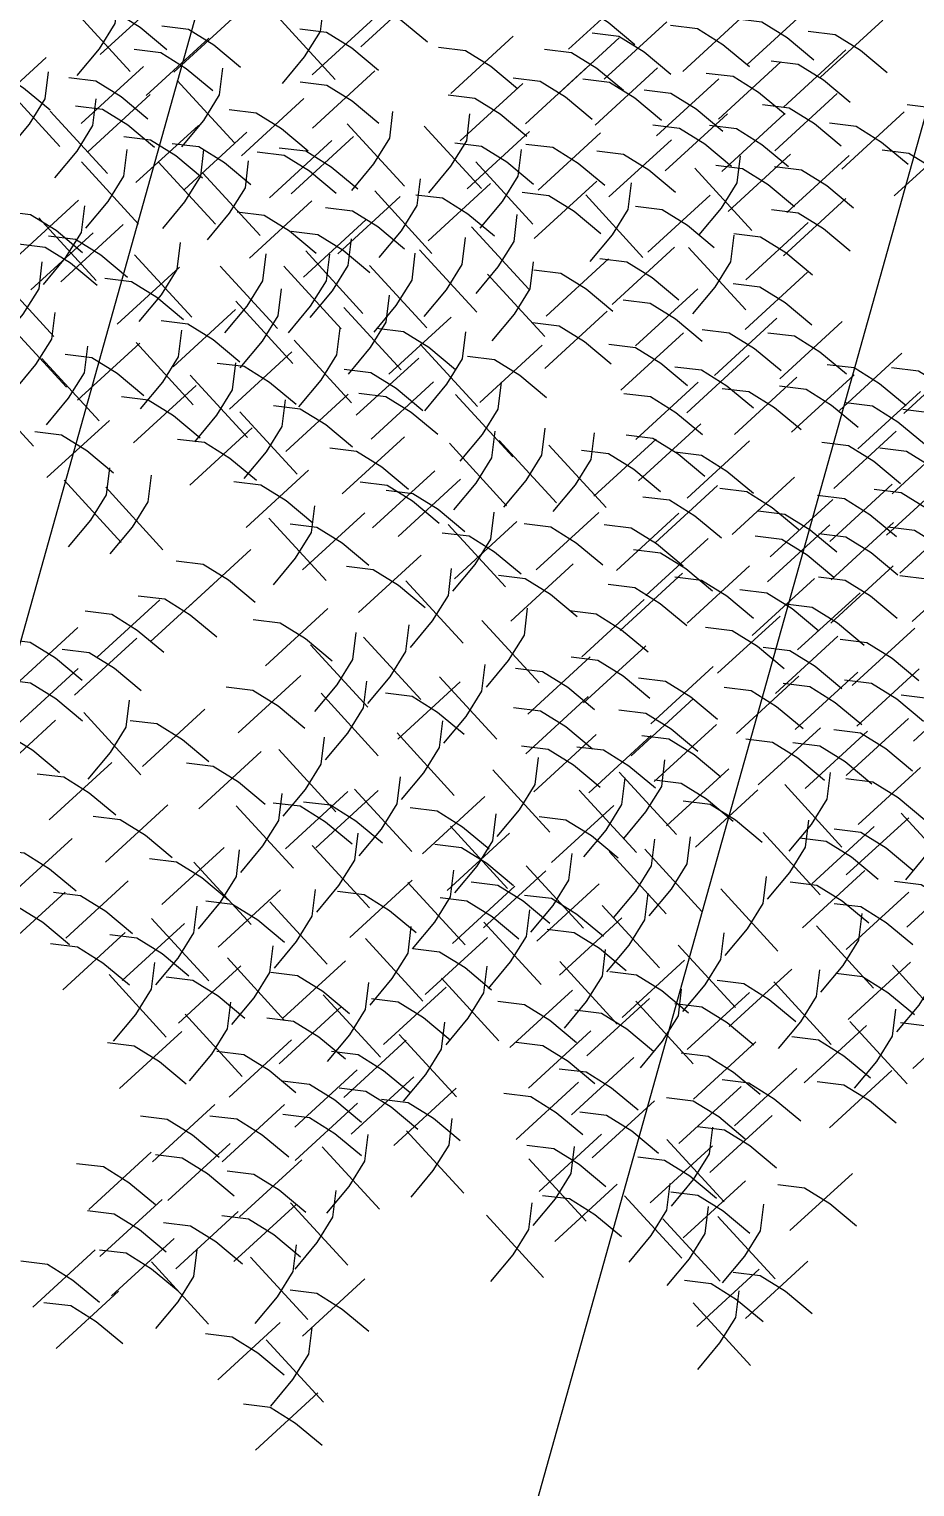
# Model space of a CAD drawing. Header units: millimetres. Extents: x 474016 to 477875, y 2288607 to 2292200.
# Drawn here: x 474389.43 to 474394.29, y 2288815.61 to 2288823.6 of the extents above; entities that cross this region are included whole.
import ezdxf
from ezdxf.enums import TextEntityAlignment as Align

# ---------------------------------------------------------------- set-up
doc = ezdxf.new("R2010")
doc.units = ezdxf.units.MM
doc.header["$LTSCALE"] = 50
for name, color, linetype, lineweight in [('EXT', 3, 'Continuous', 5), ('JARDINES', 98, 'Continuous', 13), ('vialidad', 5, 'Continuous', 13)]:
    doc.layers.add(name, color=color, linetype=linetype, lineweight=lineweight)
doc.styles.get("Standard").update_dxf_attribs({"font": 'arial.ttf'})

# ---------------------------------------------------------------- blocks, each defined once
blk = doc.blocks.new('Plarbol-031')
for points in [[(0.62955, 1.593825), (0.5476, 1.66815), (0.4866, 1.7412), (0.464375, 1.824425)], [(0.32525, 1.80345), (0.5476, 1.65035)], [(0.335425, 1.635125), (0.40975, 1.71705), (0.4828, 1.77805), (0.566025, 1.800275)], [(0.4612, 1.58365), (0.6143, 1.806)], [(-0.50055, 1.711975), (-0.2782, 1.558875)], [(-0.490375, 1.543625), (-0.41605, 1.625575), (-0.343, 1.686575), (-0.259775, 1.7088)], [(-0.18295, 1.4674), (-0.02985, 1.68975)], [(-0.0146, 1.477575), (-0.09655, 1.5519), (-0.157525, 1.62495), (-0.179775, 1.708175)], [(0.100375, 1.71515), (0.322725, 1.56205)], [(0.11055, 1.546825), (0.184875, 1.62875), (0.257925, 1.68975), (0.34115, 1.711975)], [(-0.3341, 1.64465), (-0.1118, 1.49155)], [(-0.32395, 1.4763), (-0.249625, 1.55825), (-0.1766, 1.619225), (-0.093375, 1.641475)], [(0.1982, 1.653525), (0.42055, 1.50045)], [(0.208375, 1.4852), (0.2827, 1.56715), (0.35575, 1.628125), (0.438975, 1.65035)], [(0.720375, 1.664325), (0.942725, 1.51125)], [(0.73055, 1.496), (0.804875, 1.57795), (0.877925, 1.638925), (0.96115, 1.66115)], [(-1.15485, 1.61225), (-0.932525, 1.45915)], [(-1.144675, 1.4439), (-1.07035, 1.52585), (-0.9973, 1.586825), (-0.9141, 1.609075)], [(0.4161, 1.593175), (0.638425, 1.4401)], [(0.42625, 1.42485), (0.500575, 1.5068), (0.57365, 1.567775), (0.65685, 1.59)], [(0.715925, 1.3772), (0.869025, 1.59955)], [(0.884275, 1.387375), (0.802325, 1.4617), (0.74135, 1.53475), (0.7191, 1.61795)], [(0.163275, 1.311775), (0.316375, 1.5341)], [(0.3316, 1.321925), (0.24965, 1.39625), (0.188675, 1.469325), (0.16645, 1.552525)], [(-1.506775, 1.49155), (-1.28445, 1.33845)], [(-1.496625, 1.3232), (-1.4223, 1.40515), (-1.349225, 1.466125), (-1.266025, 1.488375)], [(-1.255225, 1.50235), (-1.032875, 1.34925)], [(-1.24505, 1.334), (-1.170725, 1.41595), (-1.097675, 1.476925), (-1.01445, 1.499175)], [(-0.764175, 1.525225), (-0.541825, 1.372125)], [(-0.754, 1.356875), (-0.679675, 1.438825), (-0.606625, 1.4998), (-0.5234, 1.52205)], [(0.40785, 1.501075), (0.630175, 1.347975)], [(0.418, 1.332725), (0.492325, 1.414675), (0.565375, 1.475675), (0.6486, 1.4979)], [(0.57745, 1.271125), (0.73055, 1.49345)], [(0.7458, 1.281275), (0.66385, 1.3556), (0.60285, 1.42865), (0.580625, 1.511875)], [(-1.7126, 1.48455), (-1.490275, 1.331475)], [(-1.702425, 1.316225), (-1.6281, 1.398175), (-1.55505, 1.45915), (-1.47185, 1.481375)], [(-1.098325, 1.4725), (-0.875975, 1.3194)], [(-1.08815, 1.30415), (-1.013825, 1.3861), (-0.940775, 1.447075), (-0.85755, 1.469325)], [(-0.311875, 1.476925), (-0.08955, 1.32385)], [(-0.3017, 1.3086), (-0.2274, 1.39055), (-0.15435, 1.451525), (-0.07115, 1.47375)], [(-1.93875, 1.41215), (-1.7164, 1.25905)], [(-1.928575, 1.2438), (-1.85425, 1.32575), (-1.7812, 1.386725), (-1.698, 1.408975)], [(-0.9865, 1.395625), (-0.764175, 1.242525)], [(-0.075575, 1.421025), (0.14675, 1.26795)], [(-0.065425, 1.2527), (0.0089, 1.33465), (0.08195, 1.395625), (0.165175, 1.41785)], [(-1.205675, 1.361325), (-0.983325, 1.208225)], [(-1.1955, 1.192975), (-1.121175, 1.274925), (-1.048125, 1.3359), (-0.9649, 1.35815)], [(-0.97635, 1.227275), (-0.902025, 1.309225), (-0.828975, 1.370225), (-0.74575, 1.39245)], [(-0.773075, 1.37085), (-0.550725, 1.21775)], [(-0.7629, 1.2025), (-0.688575, 1.28445), (-0.615525, 1.34545), (-0.5323, 1.367675)], [(0.26935, 1.382925), (0.4917, 1.229825)], [(0.279525, 1.214575), (0.35385, 1.296525), (0.4269, 1.3575), (0.510125, 1.37975)], [(-1.808525, 1.33465), (-1.586175, 1.18155)], [(-1.79835, 1.1663), (-1.724025, 1.24825), (-1.650975, 1.309225), (-1.567775, 1.331475)], [(-1.59825, 1.3251), (-1.375925, 1.172025)], [(-1.5881, 1.156775), (-1.513775, 1.238725), (-1.440725, 1.2997), (-1.3575, 1.321925)], [(-0.354425, 1.0996), (-0.201375, 1.321925)], [(-0.186125, 1.10975), (-0.26805, 1.184075), (-0.329025, 1.25715), (-0.35125, 1.34035)], [(0.119425, 1.339725), (0.341775, 1.186625)], [(0.1296, 1.171375), (0.203925, 1.253325), (0.276975, 1.3143), (0.3602, 1.33655)], [(0.427525, 1.07355), (0.345575, 1.147875), (0.2846, 1.220925), (0.262375, 1.30415)], [(0.50185, 1.0977), (0.65495, 1.320025)], [(0.6702, 1.10785), (0.58825, 1.182175), (0.527275, 1.255225), (0.505025, 1.33845)], [(-1.39435, 1.2997), (-1.172, 1.1466)], [(-1.384175, 1.13135), (-1.30985, 1.2133), (-1.2368, 1.2743), (-1.153575, 1.296525)], [(-0.596475, 1.057675), (-0.443375, 1.28)], [(-0.428125, 1.067825), (-0.510075, 1.14215), (-0.57105, 1.215225), (-0.5933, 1.298425)], [(-0.215975, 1.27875), (0.00635, 1.12565)], [(-0.2058, 1.1104), (-0.1315, 1.19235), (-0.058425, 1.253325), (0.024775, 1.27555)], [(-0.145475, 1.27555), (0.076875, 1.122475)], [(-0.1353, 1.107225), (-0.060975, 1.189175), (0.012075, 1.25015), (0.0953, 1.272375)], [(0.2592, 1.0634), (0.412275, 1.285725)], [(-0.773075, 1.216475), (-0.550725, 1.0634)], [(-0.7629, 1.04815), (-0.688575, 1.1301), (-0.615525, 1.191075), (-0.5323, 1.2133)], [(0.12325, 1.007475), (0.27635, 1.229825)], [(0.2916, 1.01765), (0.20965, 1.091975), (0.14865, 1.165025), (0.126425, 1.24825)], [(-1.761525, 1.2006), (-1.539175, 1.0475)], [(-1.75135, 1.03225), (-1.677025, 1.1142), (-1.603975, 1.1752), (-1.52075, 1.197425)], [(-1.4064, 1.18535), (-1.184075, 1.03225)], [(-1.39625, 1.017025), (-1.321925, 1.09895), (-1.248875, 1.15995), (-1.16565, 1.182175)], [(-0.9973, 1.1809), (-0.774975, 1.027825)], [(-0.98715, 1.012575), (-0.912825, 1.094525), (-0.839775, 1.1555), (-0.75655, 1.177725)], [(-0.574875, 0.93315), (-0.656825, 1.007475), (-0.7178, 1.08055), (-0.740025, 1.16375)], [(0.829, 0.94905), (0.747075, 1.023375), (0.686075, 1.096425), (0.66385, 1.17965)], [(0.681, 1.199975), (0.903325, 1.046875)], [(0.69115, 1.031625), (0.765475, 1.113575), (0.83855, 1.17455), (0.92175, 1.1968)], [(-2.2081, 0.9681), (-2.133775, 1.05005), (-2.060725, 1.111025), (-1.9775, 1.133275)], [(-1.58555, 1.158675), (-1.363225, 1.005575)], [(-1.575375, 0.990325), (-1.50105, 1.072275), (-1.428, 1.133275), (-1.3448, 1.1555)], [(-1.21775, 1.128175), (-0.9954, 0.9751)], [(-1.207575, 0.95985), (-1.13325, 1.0418), (-1.0602, 1.102775), (-0.976975, 1.125)], [(-0.7432, 0.923), (-0.590125, 1.145325)], [(-0.2433, 0.885525), (-0.325225, 0.95985), (-0.3862, 1.0329), (-0.408425, 1.116125)], [(0.660675, 0.938875), (0.813775, 1.161225)], [(-1.9648, 1.11295), (-1.74245, 0.95985)], [(-1.954625, 0.9446), (-1.8803, 1.02655), (-1.80725, 1.087525), (-1.724025, 1.10975)], [(-0.62695, 1.06975), (-0.404625, 0.91665)], [(-0.4116, 0.87535), (-0.258525, 1.0977)], [(-0.33665, 1.0691), (-0.114325, 0.916)], [(-0.0559, 1.094525), (0.16645, 0.941425)], [(-0.045725, 0.926175), (0.0286, 1.008125), (0.10165, 1.0691), (0.184875, 1.09135)], [(0.550775, 1.102775), (0.7731, 0.949675)], [(0.560925, 0.934425), (0.63525, 1.016375), (0.708325, 1.077375), (0.791525, 1.0996)], [(0.649225, 1.0907), (0.871575, 0.9376)], [(0.6594, 0.922375), (0.733725, 1.0043), (0.806775, 1.0653), (0.89, 1.087525)], [(-1.58745, 1.029725), (-1.365125, 0.876625)], [(-1.5773, 0.861375), (-1.502975, 0.943325), (-1.429925, 1.0043), (-1.3467, 1.02655)], [(-1.431825, 0.805475), (-1.278725, 1.027825)], [(-1.263475, 0.81565), (-1.345425, 0.889975), (-1.4064, 0.963025), (-1.42865, 1.046225)], [(-0.96365, 1.03035), (-0.7413, 0.87725)], [(-0.953475, 0.862025), (-0.87915, 0.94395), (-0.8061, 1.00495), (-0.722875, 1.027175)], [(-0.6168, 0.9014), (-0.542475, 0.98335), (-0.469425, 1.044325), (-0.3862, 1.066575)], [(-0.326475, 0.900775), (-0.25215, 0.9827), (-0.179125, 1.0437), (-0.095925, 1.065925)], [(-2.11915, 1.00495), (-1.896825, 0.85185)], [(-2.109, 0.8366), (-2.034675, 0.91855), (-1.961625, 0.979525), (-1.8784, 1.001775)], [(-1.772325, 0.999875), (-1.549975, 0.846775)], [(-1.76215, 0.831525), (-1.687825, 0.913475), (-1.614775, 0.97445), (-1.53155, 0.996675)], [(-1.076075, 0.769275), (-0.922975, 0.9916)], [(-0.90775, 0.779425), (-0.989675, 0.85375), (-1.050675, 0.9268), (-1.0729, 1.010025)], [(-0.21725, 1.010025), (0.0051, 0.856925)], [(-0.207075, 0.841675), (-0.13275, 0.923625), (-0.0597, 0.984625), (0.023525, 1.00685)], [(0.3748, 0.780075), (0.5279, 1.0024)], [(0.54315, 0.790225), (0.4612, 0.86455), (0.400225, 0.9376), (0.377975, 1.020825)], [(0.819475, 0.780075), (0.972575, 1.0024)], [(0.987825, 0.790225), (0.905875, 0.86455), (0.8449, 0.9376), (0.82265, 1.020825)], [(-1.315575, 0.93635), (-1.093225, 0.78325)], [(-1.3054, 0.768), (-1.231075, 0.84995), (-1.158025, 0.910925), (-1.0748, 0.93315)], [(-0.701275, 0.719075), (-0.548175, 0.941425)], [(-0.53295, 0.72925), (-0.6149, 0.803575), (-0.675875, 0.876625), (-0.6981, 0.95985)], [(-0.16705, 0.71655), (-0.013975, 0.938875)], [(0.001275, 0.7267), (-0.080675, 0.801025), (-0.14165, 0.874075), (-0.163875, 0.9573)], [(0.277625, 0.71655), (0.195675, 0.790875), (0.134675, 0.863925), (0.11245, 0.94715)], [(0.39195, 0.94395), (0.6143, 0.790875)], [(0.402125, 0.775625), (0.47645, 0.857575), (0.5495, 0.91855), (0.632725, 0.940775)], [(-0.527225, 0.669525), (-0.374125, 0.891875)], [(-0.358875, 0.6797), (-0.440825, 0.754025), (-0.501825, 0.827075), (-0.52405, 0.9103)], [(-0.19375, 0.652375), (-0.275675, 0.7267), (-0.33665, 0.79975), (-0.358875, 0.882975)], [(-0.091475, 0.6778), (0.061625, 0.900125)], [(0.076875, 0.68795), (-0.005075, 0.762275), (-0.06605, 0.835325), (-0.0883, 0.91855)], [(0.109275, 0.706375), (0.262375, 0.928725)], [(-1.7431, 0.8652), (-1.52075, 0.7121)], [(-1.732925, 0.69685), (-1.6586, 0.7788), (-1.58555, 0.839775), (-1.502325, 0.862025)], [(-0.36205, 0.642225), (-0.209, 0.86455)], [(0.8017, 0.6149), (0.9548, 0.83725)], [(0.970025, 0.625075), (0.8881, 0.6994), (0.8271, 0.77245), (0.804875, 0.85565)], [(-1.6135, 0.8061), (-1.391175, 0.653025)], [(-1.603325, 0.637775), (-1.529025, 0.719725), (-1.45595, 0.7807), (-1.37275, 0.802925)], [(-1.20885, 0.568525), (-1.2908, 0.64285), (-1.351775, 0.7159), (-1.374, 0.799125)], [(-0.5628, 0.572975), (-0.64475, 0.6473), (-0.705725, 0.72035), (-0.727975, 0.803575)], [(0.07625, 0.58885), (0.229325, 0.8112)], [(0.244575, 0.599025), (0.162625, 0.67335), (0.10165, 0.7464), (0.079425, 0.829625)], [(-1.3772, 0.558375), (-1.2241, 0.7807)], [(-1.18025, 0.78705), (-0.957925, 0.63395)], [(-1.1701, 0.618725), (-1.095775, 0.70065), (-1.022725, 0.76165), (-0.9395, 0.783875)], [(-0.966825, 0.780075), (-0.744475, 0.626975)], [(-0.95665, 0.611725), (-0.882325, 0.693675), (-0.809275, 0.75465), (-0.72605, 0.7769)], [(-0.73115, 0.5628), (-0.57805, 0.78515)], [(-0.094, 0.53105), (-0.17595, 0.605375), (-0.23695, 0.678425), (-0.25915, 0.76165)], [(0.23315, 0.78515), (0.455475, 0.63205)], [(0.2433, 0.6168), (0.317625, 0.69875), (0.3907, 0.75975), (0.4739, 0.781975)], [(0.57745, 0.51325), (0.4955, 0.587575), (0.434525, 0.66065), (0.412275, 0.74385)], [(-0.262325, 0.520875), (-0.10925, 0.743225)], [(0.4091, 0.5031), (0.5622, 0.725425)], [(0.550775, 0.721625), (0.7731, 0.568525)], [(0.560925, 0.553275), (0.63525, 0.635225), (0.708325, 0.696225), (0.791525, 0.71845)], [(0.7134, 0.4942), (0.8665, 0.71655)], [(0.881725, 0.504375), (0.7998, 0.5787), (0.7388, 0.65175), (0.716575, 0.734975)], [(-0.444, 0.665725), (-0.2217, 0.512625)], [(-0.43385, 0.497375), (-0.359525, 0.579325), (-0.286475, 0.6403), (-0.203275, 0.66255)], [(-0.091475, 0.439575), (0.061625, 0.6619)], [(0.076875, 0.449725), (-0.005075, 0.52405), (-0.06605, 0.597125), (-0.0883, 0.680325)], [(0.931925, 0.443375), (1.085025, 0.665725)], [(-1.58935, 0.6492), (-1.367025, 0.4961)], [(-1.5792, 0.480875), (-1.504875, 0.5628), (-1.431825, 0.6238), (-1.3486, 0.646025)], [(-1.235525, 0.646025), (-1.0132, 0.492925)], [(-1.225375, 0.4777), (-1.15105, 0.559625), (-1.077975, 0.620625), (-0.994775, 0.64285)], [(-0.938875, 0.6149), (-0.716525, 0.4618)], [(-0.9287, 0.44655), (-0.854375, 0.5285), (-0.781325, 0.5895), (-0.6981, 0.611725)], [(-0.31885, 0.381775), (-0.4008, 0.4561), (-0.4618, 0.52915), (-0.484025, 0.61235)], [(0.074325, 0.626325), (0.296675, 0.47325)], [(0.0845, 0.458), (0.158825, 0.53995), (0.231875, 0.600925), (0.3151, 0.62315)], [(0.421175, 0.385575), (0.339225, 0.4599), (0.27825, 0.53295), (0.256025, 0.616175)], [(-0.4872, 0.3716), (-0.3341, 0.59395)], [(0.25285, 0.375425), (0.405925, 0.59775)], [(0.39195, 0.5628), (0.6143, 0.409725)], [(0.402125, 0.394475), (0.47645, 0.476425), (0.5495, 0.5374), (0.632725, 0.559625)], [(-1.47185, 0.5177), (-1.2495, 0.364625)], [(-1.461675, 0.349375), (-1.38735, 0.431325), (-1.3143, 0.4923), (-1.231075, 0.514525)], [(-1.1701, 0.512625), (-0.94775, 0.359525)], [(-0.719075, 0.536775), (-0.496725, 0.383675)], [(-0.7089, 0.368425), (-0.634575, 0.450375), (-0.561525, 0.51135), (-0.4783, 0.5336)], [(-0.3233, 0.55075), (-0.101, 0.39765)], [(-0.31315, 0.3824), (-0.23885, 0.46435), (-0.1658, 0.525325), (-0.082575, 0.547575)], [(-1.677025, 0.478325), (-1.4547, 0.325225)], [(-1.66685, 0.309975), (-1.59255, 0.391925), (-1.519475, 0.452925), (-1.436275, 0.47515)], [(-1.159925, 0.344275), (-1.0856, 0.426225), (-1.01255, 0.487225), (-0.929325, 0.50945)], [(-0.359525, 0.4688), (-0.1372, 0.3157)], [(-0.34935, 0.30045), (-0.275025, 0.3824), (-0.202, 0.443375), (-0.118775, 0.465625)], [(-0.084475, 0.467525), (0.13785, 0.314425)], [(0.2808, 0.247725), (0.19885, 0.32205), (0.13785, 0.3951), (0.115625, 0.478325)], [(0.681, 0.491025), (0.903325, 0.337925)], [(0.69115, 0.322675), (0.765475, 0.404625), (0.83855, 0.465625), (0.92175, 0.48785)], [(-0.576775, 0.1969), (-0.423675, 0.41925)], [(-0.408425, 0.207075), (-0.490375, 0.2814), (-0.551375, 0.35445), (-0.5736, 0.437675)], [(-0.074325, 0.299175), (0, 0.381125), (0.073075, 0.442125), (0.156275, 0.46435)], [(0.11245, 0.237575), (0.26555, 0.4599)], [(-1.3683, 0.41225), (-1.14595, 0.25915)], [(-1.358125, 0.243925), (-1.2838, 0.325875), (-1.21075, 0.38685), (-1.127525, 0.409075)], [(0.23315, 0.404), (0.455475, 0.2509)], [(0.2433, 0.23565), (0.317625, 0.3176), (0.3907, 0.3786), (0.4739, 0.400825)], [(-1.851075, 0.3519), (-1.62875, 0.198825)], [(-1.840925, 0.183575), (-1.7666, 0.265525), (-1.69355, 0.3265), (-1.610325, 0.348725)], [(-1.1955, 0.35065), (-0.973175, 0.19755)], [(-1.18535, 0.1823), (-1.111025, 0.26425), (-1.037975, 0.325225), (-0.95475, 0.34745)], [(0.86585, 0.109875), (0.7839, 0.1842), (0.722925, 0.25725), (0.7007, 0.340475)], [(-2.0531, 0.3138), (-1.83075, 0.1607)], [(-2.042925, 0.14545), (-1.9686, 0.2274), (-1.89555, 0.288375), (-1.812325, 0.310625)], [(-1.690375, 0.3049), (-1.468025, 0.1518)], [(-1.6802, 0.13655), (-1.605875, 0.2185), (-1.532825, 0.2795), (-1.4496, 0.301725)], [(-1.508675, 0.322675), (-1.28635, 0.1696)], [(-1.498525, 0.15435), (-1.4242, 0.2363), (-1.35115, 0.297275), (-1.267925, 0.3195)], [(-0.36715, 0.0559), (-0.4491, 0.1302), (-0.510075, 0.20325), (-0.5323, 0.286475)], [(-0.2433, 0.3087), (-0.02095, 0.155625)], [(-0.233125, 0.140375), (-0.1588, 0.222325), (-0.08575, 0.2833), (-0.002525, 0.305525)], [(0.5692, 0.05905), (0.7223, 0.2814)], [(0.737525, 0.069225), (0.655575, 0.14355), (0.5946, 0.2166), (0.572375, 0.299825)], [(0.697525, 0.099725), (0.8506, 0.32205)], [(-0.680325, 0.00635), (-0.762275, 0.08065), (-0.82325, 0.1537), (-0.845475, 0.236925)], [(-0.6943, 0.0324), (-0.5412, 0.254725)], [(-0.52595, 0.042575), (-0.6079, 0.116875), (-0.668875, 0.189925), (-0.691125, 0.273125)], [(-0.535475, 0.04575), (-0.382375, 0.26805)], [(0.074325, 0.245175), (0.296675, 0.0921)], [(0.0845, 0.07685), (0.158825, 0.1588), (0.231875, 0.219775), (0.3151, 0.242)], [(-1.892375, 0.22295), (-1.67005, 0.06985)], [(-1.8822, 0.054625), (-1.8079, 0.13655), (-1.734825, 0.19755), (-1.651625, 0.219775)], [(-1.1847, 0.2185), (-0.962375, 0.0654)], [(-1.17455, 0.0502), (-1.100225, 0.1321), (-1.027175, 0.1931), (-0.94395, 0.215325)], [(-1.037325, 0.189925), (-0.815, 0.03685)], [(-1.027175, 0.0216), (-0.95285, 0.103525), (-0.879775, 0.1645), (-0.796575, 0.18675)], [(-0.84865, -0.0038), (-0.695575, 0.2185)], [(-0.324575, 0.188025), (-0.102275, 0.03495)], [(-2.05945, 0.0089), (-1.985125, 0.090825), (-1.912075, 0.1518), (-1.82885, 0.17405)], [(-1.330825, 0.1429), (-1.108475, -0.01015)], [(-1.32065, -0.0254), (-1.246325, 0.05655), (-1.173275, 0.1175), (-1.09005, 0.139725)], [(-0.402075, 0.1499), (-0.179775, -0.003175)], [(-0.391925, -0.018425), (-0.3176, 0.0635), (-0.24455, 0.1245), (-0.16135, 0.146725)], [(-0.314425, 0.0197), (-0.240125, 0.101625), (-0.16705, 0.1626), (-0.08385, 0.18485)], [(-1.799, 0.1086), (-1.57665, -0.044475)], [(-1.788825, -0.0597), (-1.7145, 0.02225), (-1.64145, 0.0832), (-1.558225, 0.105425)], [(0.06735, -0.110525), (0.22045, 0.111775)], [(0.235675, -0.100375), (0.15375, -0.02605), (0.09275, 0.047025), (0.070525, 0.1302)], [(-1.98005, 0.0654), (-1.7577, -0.08765)], [(-1.969875, -0.1029), (-1.89555, -0.02095), (-1.8225, 0.040025), (-1.739275, 0.062225)], [(-0.084475, 0.086375), (0.13785, -0.0667)], [(-0.074325, -0.08195), (0, 0), (0.073075, 0.060975), (0.156275, 0.0832)], [(-1.457225, 0.008275), (-1.2349, -0.144825)], [(-1.447075, -0.160075), (-1.37275, -0.078125), (-1.2997, -0.01715), (-1.216475, 0.005075)], [(-1.210125, 0.015875), (-0.987775, -0.1372)], [(-1.19995, -0.15245), (-1.125625, -0.0705), (-1.052575, -0.009525), (-0.96935, 0.0127)], [(-0.4961, -0.210275), (-0.343, 0.012075)], [(-0.32775, -0.2001), (-0.4097, -0.125775), (-0.470675, -0.052725), (-0.492925, 0.0305)], [(0.2916, 0.020325), (0.513925, -0.13275)], [(0.30175, -0.148), (0.376075, -0.06605), (0.449125, -0.005075), (0.53235, 0.01715)], [(-0.82325, -0.0165), (-0.600925, -0.1696)], [(-0.813075, -0.18485), (-0.73875, -0.1029), (-0.6657, -0.041925), (-0.5825, -0.0197)], [(-0.5609, -0.0089), (-0.33855, -0.161975)], [(-0.550725, -0.177225), (-0.4764, -0.095275), (-0.40335, -0.0343), (-0.320125, -0.012075)], [(-1.944475, -0.062875), (-1.722125, -0.215975)], [(-1.9343, -0.231225), (-1.859975, -0.149275), (-1.786925, -0.0883), (-1.7037, -0.06605)], [(-1.762775, -0.057175), (-1.54045, -0.210275)], [(-1.752625, -0.2255), (-1.6783, -0.14355), (-1.60525, -0.082575), (-1.522025, -0.06035)], [(-1.567775, -0.0794), (-1.345425, -0.2325)], [(-1.5576, -0.24775), (-1.483275, -0.1658), (-1.410225, -0.1048), (-1.327, -0.082575)], [(-1.076075, -0.054625), (-0.85375, -0.207725)], [(-1.065925, -0.222975), (-0.9916, -0.141025), (-0.91855, -0.080025), (-0.835325, -0.0578)], [(-0.2433, -0.072425), (-0.02095, -0.2255)], [(-0.233125, -0.24075), (-0.1588, -0.1588), (-0.08575, -0.097825), (-0.002525, -0.0756)], [(0.427525, -0.07305), (0.649875, -0.22615)], [(0.4377, -0.2414), (0.512025, -0.15945), (0.585075, -0.09845), (0.6683, -0.076225)], [(-0.168975, -0.3589), (-0.2509, -0.284575), (-0.311875, -0.211525), (-0.3341, -0.128325)], [(0.6016, -0.097825), (0.823925, -0.250925)], [(0.61175, -0.266175), (0.686075, -0.184225), (0.759125, -0.123225), (0.84235, -0.101)], [(-1.750075, -0.1785), (-1.52775, -0.3316)], [(-1.739925, -0.34685), (-1.6656, -0.2649), (-1.59255, -0.2039), (-1.509325, -0.181675)], [(-1.547425, -0.157525), (-1.3251, -0.310625)], [(-1.537275, -0.325875), (-1.46295, -0.243925), (-1.3899, -0.18295), (-1.306675, -0.160725)], [(-1.1574, -0.14675), (-0.93505, -0.299825)], [(-1.147225, -0.315075), (-1.0729, -0.233125), (-0.99985, -0.17215), (-0.916625, -0.149925)], [(-0.7197, -0.1677), (-0.497375, -0.3208)], [(-0.70955, -0.33605), (-0.635225, -0.2541), (-0.56215, -0.1931), (-0.47895, -0.170875)], [(-0.337275, -0.369075), (-0.184225, -0.14675)], [(0.8722, -0.149275), (1.09455, -0.302375)], [(0.882375, -0.317625), (0.9567, -0.235675), (1.02975, -0.1747), (1.112975, -0.15245)], [(-1.969875, -0.188025), (-1.74755, -0.341125)], [(-1.9597, -0.356375), (-1.8854, -0.274425), (-1.812325, -0.21345), (-1.729125, -0.1912)], [(0.074325, -0.199475), (0.296675, -0.35255)], [(0.0845, -0.3678), (0.158825, -0.28585), (0.231875, -0.224875), (0.3151, -0.20265)], [(0.690525, -0.20835), (0.912875, -0.36145)], [(0.7007, -0.3767), (0.775025, -0.29475), (0.848075, -0.233775), (0.931275, -0.211525)], [(-1.27555, -0.25155), (-1.0532, -0.40465)], [(-1.265375, -0.4199), (-1.19105, -0.33795), (-1.118, -0.276975), (-1.0348, -0.254725)], [(-1.061475, -0.2452), (-0.839125, -0.3983)], [(-1.0513, -0.41355), (-0.976975, -0.3316), (-0.903925, -0.2706), (-0.8207, -0.248375)], [(0.88935, -0.278225), (1.1117, -0.431325)], [(-1.729125, -0.315075), (-1.506775, -0.468175)], [(-1.71895, -0.483425), (-1.644625, -0.401475), (-1.571575, -0.3405), (-1.48835, -0.31825)], [(-1.47565, -0.32015), (-1.253325, -0.47325)], [(-1.4655, -0.4885), (-1.391175, -0.40655), (-1.3181, -0.345575), (-1.2349, -0.323325)], [(-0.928075, -0.311275), (-0.705725, -0.464375)], [(-0.9179, -0.4796), (-0.843575, -0.39765), (-0.770525, -0.336675), (-0.6873, -0.31445)], [(-0.559625, -0.5279), (-0.406525, -0.30555)], [(-0.391275, -0.517725), (-0.473225, -0.4434), (-0.5342, -0.37035), (-0.55645, -0.287125)], [(-0.1785, -0.5279), (-0.0254, -0.30555)], [(-0.01015, -0.517725), (-0.0921, -0.4434), (-0.153075, -0.37035), (-0.175325, -0.287125)], [(-0.007625, -0.52915), (0.145475, -0.306825)], [(0.160725, -0.519), (0.078775, -0.444675), (0.0178, -0.371625), (-0.00445, -0.2884)], [(0.899525, -0.446575), (0.97385, -0.364625), (1.0469, -0.30365), (1.130125, -0.2814)], [(-1.987025, -0.34685), (-1.7647, -0.499925)], [(-1.976875, -0.515175), (-1.90255, -0.433225), (-1.829475, -0.37225), (-1.746275, -0.350025)], [(-1.612875, -0.3856), (-1.390525, -0.538675)], [(-1.6027, -0.553925), (-1.528375, -0.471975), (-1.455325, -0.411), (-1.3721, -0.388775)], [(0.18995, -0.399575), (0.412275, -0.552675)], [(0.200125, -0.5679), (0.274425, -0.48595), (0.3475, -0.424975), (0.4307, -0.40275)], [(0.9065, -0.632075), (0.824575, -0.55775), (0.763575, -0.4847), (0.74135, -0.401475)], [(-1.349875, -0.4237), (-1.127525, -0.5768)], [(-1.3397, -0.59205), (-1.265375, -0.5101), (-1.192325, -0.449125), (-1.109125, -0.426875)], [(-0.912825, -0.458), (-0.690475, -0.6111)], [(-0.90265, -0.62635), (-0.828325, -0.5444), (-0.755275, -0.483425), (-0.67205, -0.461175)], [(-0.4008, -0.6867), (-0.247725, -0.464375)], [(-0.2325, -0.676525), (-0.314425, -0.6022), (-0.3754, -0.52915), (-0.397625, -0.44595)], [(-0.019675, -0.6867), (0.1334, -0.464375)], [(0.14865, -0.676525), (0.0667, -0.6022), (0.005725, -0.52915), (-0.0165, -0.44595)], [(0.507575, -0.4631), (0.7299, -0.6162)], [(0.738175, -0.642225), (0.891275, -0.4199)], [(0.984, -0.431325), (1.20635, -0.584425)], [(0.994175, -0.599675), (1.0685, -0.517725), (1.14155, -0.45675), (1.224775, -0.4345)], [(-0.7324, -0.4688), (-0.510075, -0.6219)], [(-0.72225, -0.63715), (-0.647925, -0.5552), (-0.574875, -0.494225), (-0.49165, -0.471975)], [(-0.3106, -0.489775), (-0.0883, -0.642875)], [(-0.30045, -0.658125), (-0.22615, -0.576175), (-0.153075, -0.515175), (-0.069875, -0.49295)], [(0.51775, -0.631425), (0.59205, -0.549475), (0.665125, -0.4885), (0.748325, -0.466275)], [(-1.769775, -0.521525), (-1.547425, -0.674625)], [(-1.7596, -0.689875), (-1.685275, -0.607925), (-1.612225, -0.54695), (-1.529025, -0.5247)], [(-1.5233, -0.51265), (-1.30095, -0.665725)], [(-1.513125, -0.680975), (-1.4388, -0.599025), (-1.36575, -0.53805), (-1.282525, -0.515825)], [(-1.116725, -0.553925), (-0.8944, -0.707025)], [(-1.106575, -0.722275), (-1.03225, -0.640325), (-0.9592, -0.57935), (-0.875975, -0.5571)], [(-0.7089, -0.592675), (-0.486575, -0.745775)], [(-0.69875, -0.761025), (-0.624425, -0.679075), (-0.551375, -0.6181), (-0.46815, -0.59585)], [(0.8252, -0.59015), (1.047525, -0.74325)], [(0.835375, -0.758475), (0.909675, -0.676525), (0.98275, -0.61555), (1.06595, -0.593325)], [(-1.5703, -0.63525), (-1.347975, -0.78835)], [(-1.56015, -0.803575), (-1.485825, -0.72165), (-1.41275, -0.66065), (-1.32955, -0.638425)], [(-1.3829, -0.6219), (-1.160575, -0.775)], [(-1.37275, -0.79025), (-1.298425, -0.7083), (-1.225375, -0.647325), (-1.14215, -0.625075)], [(-1.0405, -0.64605), (-0.818175, -0.79915)], [(-1.03035, -0.814375), (-0.956025, -0.73245), (-0.882975, -0.67145), (-0.79975, -0.649225)], [(-0.242025, -0.845525), (-0.088925, -0.623175)], [(-0.073675, -0.83535), (-0.155625, -0.761025), (-0.2166, -0.687975), (-0.23885, -0.60475)], [(0.139125, -0.845525), (0.292225, -0.623175)], [(0.307475, -0.83535), (0.225525, -0.761025), (0.16455, -0.687975), (0.1423, -0.60475)], [(0.34875, -0.6219), (0.5711, -0.775)], [(0.358925, -0.79025), (0.43325, -0.7083), (0.5063, -0.647325), (0.589525, -0.625075)], [(-1.76595, -0.65175), (-1.543625, -0.80485)], [(-1.7558, -0.8201), (-1.681475, -0.73815), (-1.608425, -0.677175), (-1.5252, -0.65495)], [(-1.938125, -0.724175), (-1.715775, -0.877275)], [(-1.92795, -0.892525), (-1.853625, -0.810575), (-1.780575, -0.7496), (-1.69735, -0.72735)], [(-1.1015, -0.737525), (-0.87915, -0.890625)], [(-1.091325, -0.90585), (-1.017, -0.823925), (-0.94395, -0.762925), (-0.860725, -0.7407)], [(-0.716525, -0.71655), (-0.4942, -0.86965)], [(-0.706375, -0.8849), (-0.63205, -0.80295), (-0.558975, -0.741975), (-0.475775, -0.719725)], [(-0.890575, -0.743875), (-0.66825, -0.896975)], [(-0.880425, -0.912225), (-0.8061, -0.830275), (-0.73305, -0.769275), (-0.649825, -0.74705)], [(-0.52785, -1.004325), (-0.374775, -0.782)], [(-0.359525, -0.99415), (-0.441475, -0.919825), (-0.50245, -0.846775), (-0.524675, -0.763575)], [(-0.0832, -1.004325), (0.069875, -0.782)], [(0.085125, -0.99415), (0.003175, -0.919825), (-0.0578, -0.846775), (-0.080025, -0.763575)], [(0.092125, -0.786425), (0.31445, -0.939525)], [(0.102275, -0.954775), (0.1766, -0.872825), (0.24965, -0.81185), (0.332875, -0.7896)], [(0.29795, -1.004325), (0.451025, -0.782)], [(0.466275, -0.99415), (0.384325, -0.919825), (0.32335, -0.846775), (0.301125, -0.763575)], [(0.666375, -0.74895), (0.888725, -0.90205)], [(0.67655, -0.9173), (0.750875, -0.83535), (0.823925, -0.774375), (0.90715, -0.752125)], [(-1.71005, -0.803575), (-1.487725, -0.956675)], [(-1.6999, -0.971925), (-1.625575, -0.889975), (-1.552525, -0.829), (-1.4693, -0.806775)], [(-1.575375, -0.82645), (-1.35305, -0.97955)], [(-1.565225, -0.9948), (-1.4909, -0.91285), (-1.41785, -0.851875), (-1.334625, -0.829625)], [(-1.428, -0.79405), (-1.205675, -0.94715)], [(-1.41785, -0.9624), (-1.343525, -0.88045), (-1.270475, -0.819475), (-1.18725, -0.797225)], [(-0.757825, -1.05705), (-0.839775, -0.982725), (-0.90075, -0.909675), (-0.922975, -0.82645)], [(-0.0038, -0.7966), (0.218525, -0.9497)], [(0.00635, -0.96495), (0.080675, -0.883), (0.15375, -0.822), (0.23695, -0.799775)], [(0.984, -0.812475), (1.20635, -0.965575)], [(0.994175, -0.980825), (1.0685, -0.898875), (1.14155, -0.8379), (1.224775, -0.81565)], [(-0.92615, -1.067225), (-0.773075, -0.844875)], [(-0.623775, -1.096425), (-0.705725, -1.0221), (-0.766725, -0.94905), (-0.78895, -0.86585)], [(-0.337925, -0.862675), (-0.1156, -1.01575)], [(-0.32775, -1.031), (-0.253425, -0.94905), (-0.1804, -0.888075), (-0.097175, -0.86585)], [(-1.121175, -0.883), (-0.89885, -1.0361)], [(-1.111025, -1.051325), (-1.0367, -0.969375), (-0.96365, -0.9084), (-0.880425, -0.886175)], [(-0.792125, -1.1066), (-0.639025, -0.884275)], [(-0.200725, -1.152975), (-0.28265, -1.07865), (-0.343625, -1.0056), (-0.365875, -0.922375)], [(0.24395, -1.152975), (0.162, -1.07865), (0.101025, -1.0056), (0.078775, -0.922375)], [(0.6251, -1.152975), (0.54315, -1.07865), (0.482175, -1.0056), (0.459925, -0.922375)], [(0.507575, -0.907775), (0.7299, -1.060875)], [(0.51775, -1.0761), (0.59205, -0.99415), (0.665125, -0.933175), (0.748325, -0.91095)], [(-1.726575, -0.963675), (-1.50425, -1.116775)], [(-1.7164, -1.132), (-1.642075, -1.050075), (-1.569025, -0.989075), (-1.485825, -0.96685)], [(-1.44325, -1.1803), (-1.29015, -0.95795)], [(-1.274925, -1.170125), (-1.35685, -1.0958), (-1.41785, -1.02275), (-1.440075, -0.939525)], [(-1.203125, -0.9624), (-0.9808, -1.1155)], [(-1.192975, -1.13075), (-1.11865, -1.0488), (-1.0456, -0.9878), (-0.962375, -0.965575)], [(-0.7413, -0.9478), (-0.518975, -1.100875)], [(-0.73115, -1.116125), (-0.656825, -1.034175), (-0.58375, -0.9732), (-0.50055, -0.950975)], [(-0.36905, -1.16315), (-0.215975, -0.9408)], [(0.0756, -1.16315), (0.2287, -0.9408)], [(0.45675, -1.16315), (0.60985, -0.9408)], [(0.8252, -0.9713), (1.047525, -1.1244)], [(0.835375, -1.139625), (0.909675, -1.057675), (0.98275, -0.9967), (1.06595, -0.974475)], [(-0.39955, -0.989075), (-0.177225, -1.142175)], [(-0.389375, -1.157425), (-0.31505, -1.075475), (-0.242025, -1.0145), (-0.1588, -0.99225)], [(1.029125, -0.978275), (1.25145, -1.131375)], [(1.039275, -1.146625), (1.1136, -1.064675), (1.18665, -1.0037), (1.269875, -0.98145)], [(0.34875, -1.066575), (0.5711, -1.219675)], [(-1.79835, -1.32195), (-1.645275, -1.099625)], [(-1.630025, -1.311775), (-1.711975, -1.23745), (-1.77295, -1.1644), (-1.795175, -1.0812)], [(-1.353675, -1.32195), (-1.2006, -1.099625)], [(-1.18535, -1.311775), (-1.2673, -1.23745), (-1.328275, -1.1644), (-1.3505, -1.0812)], [(-0.972525, -1.32195), (-0.81945, -1.099625)], [(-0.8042, -1.311775), (-0.88615, -1.23745), (-0.947125, -1.1644), (-0.96935, -1.0812)], [(-0.858825, -1.31305), (-0.705725, -1.090725)], [(-0.690475, -1.3029), (-0.772425, -1.228575), (-0.833425, -1.155525), (-0.85565, -1.0723)], [(-0.591375, -1.32195), (-0.4383, -1.099625)], [(-0.42305, -1.311775), (-0.505, -1.23745), (-0.565975, -1.1644), (-0.5882, -1.0812)], [(-0.21025, -1.32195), (-0.057175, -1.099625)], [(-0.041925, -1.311775), (-0.123875, -1.23745), (-0.18485, -1.1644), (-0.207075, -1.0812)], [(-0.07115, -1.094525), (0.1512, -1.247625)], [(-0.060975, -1.262875), (0.01335, -1.180925), (0.0864, -1.11995), (0.169625, -1.0977)], [(0.234425, -1.32195), (0.3875, -1.099625)], [(0.40275, -1.311775), (0.3208, -1.23745), (0.259825, -1.1644), (0.2376, -1.0812)], [(0.358925, -1.234925), (0.43325, -1.152975), (0.5063, -1.092), (0.589525, -1.06975)], [(0.615575, -1.32195), (0.76865, -1.099625)], [(0.7839, -1.311775), (0.70195, -1.23745), (0.640975, -1.1644), (0.61875, -1.0812)], [(-1.66685, -1.1174), (-1.444525, -1.2705)], [(-1.6567, -1.28575), (-1.582375, -1.2038), (-1.509325, -1.1428), (-1.4261, -1.120575)], [(-1.5538, -1.1301), (-1.33145, -1.2832)], [(-1.543625, -1.29845), (-1.4693, -1.2165), (-1.39625, -1.155525), (-1.313025, -1.133275)], [(-0.497375, -1.12375), (-0.275025, -1.27685)], [(-0.4872, -1.2921), (-0.412875, -1.21015), (-0.339825, -1.14915), (-0.2566, -1.126925)], [(-0.39255, -1.159325), (-0.17025, -1.312425)], [(0.666375, -1.1301), (0.888725, -1.2832)], [(0.67655, -1.29845), (0.750875, -1.2165), (0.823925, -1.155525), (0.90715, -1.133275)], [(0.8576, -1.13265), (1.079925, -1.28575)], [(0.86775, -1.300975), (0.942075, -1.21905), (1.01515, -1.15805), (1.09835, -1.135825)], [(-0.660625, -1.189175), (-0.4383, -1.342275)], [(-0.65045, -1.357525), (-0.57615, -1.275575), (-0.503075, -1.2146), (-0.419875, -1.19235)], [(-0.382375, -1.327675), (-0.30805, -1.245725), (-0.235025, -1.184725), (-0.151825, -1.1625)], [(-1.026525, -1.4706), (-1.108475, -1.396275), (-1.16945, -1.323225), (-1.1917, -1.24)], [(-0.645375, -1.4706), (-0.727325, -1.396275), (-0.7883, -1.323225), (-0.81055, -1.24)], [(-0.264225, -1.4706), (-0.346175, -1.396275), (-0.40715, -1.323225), (-0.4294, -1.24)], [(0.1169, -1.4706), (0.03495, -1.396275), (-0.026025, -1.323225), (-0.048275, -1.24)], [(0.561575, -1.4706), (0.479625, -1.396275), (0.41865, -1.323225), (0.3964, -1.24)], [(0.942725, -1.4706), (0.860775, -1.396275), (0.7998, -1.323225), (0.77755, -1.24)], [(-1.504875, -1.264775), (-1.282525, -1.417875)], [(-1.4947, -1.433125), (-1.420375, -1.351175), (-1.347325, -1.2902), (-1.264125, -1.26795)], [(-1.194875, -1.480775), (-1.041775, -1.258425)], [(-0.813725, -1.480775), (-0.660625, -1.258425)], [(-0.432575, -1.480775), (-0.279475, -1.258425)], [(-0.05145, -1.480775), (0.10165, -1.258425)], [(0.393225, -1.480775), (0.546325, -1.258425)], [(0.507575, -1.288925), (0.7299, -1.442025)], [(0.51775, -1.45725), (0.59205, -1.3753), (0.665125, -1.314325), (0.748325, -1.2921)], [(0.774375, -1.480775), (0.927475, -1.258425)], [(-1.834575, -1.30925), (-1.612225, -1.46235)], [(-1.8244, -1.477575), (-1.750075, -1.39565), (-1.677025, -1.33465), (-1.5938, -1.312425)], [(-0.717175, -1.3067), (-0.494825, -1.4598)], [(-0.707, -1.47505), (-0.632675, -1.3931), (-0.559625, -1.332125), (-0.4764, -1.309875)], [(-0.283925, -1.3086), (-0.0616, -1.4617)], [(-0.27375, -1.47695), (-0.19945, -1.395), (-0.1264, -1.334025), (-0.0432, -1.311775)], [(0.17535, -1.32005), (0.397675, -1.47315)], [(0.1855, -1.488375), (0.259825, -1.40645), (0.332875, -1.34545), (0.4161, -1.323225)], [(-1.633825, -1.35245), (-1.4115, -1.50555)], [(-1.623675, -1.520775), (-1.54935, -1.438825), (-1.476275, -1.37785), (-1.393075, -1.355625)], [(-1.480725, -1.639575), (-1.32765, -1.41725)], [(-1.3124, -1.6294), (-1.39435, -1.555075), (-1.455325, -1.482025), (-1.47755, -1.398825)], [(-1.03605, -1.639575), (-0.882975, -1.41725)], [(-0.867725, -1.6294), (-0.949675, -1.555075), (-1.01065, -1.482025), (-1.032875, -1.398825)], [(-0.6549, -1.639575), (-0.501825, -1.41725)], [(-0.486575, -1.6294), (-0.568525, -1.555075), (-0.6295, -1.482025), (-0.651725, -1.398825)], [(-0.27375, -1.639575), (-0.1207, -1.41725)], [(-0.10545, -1.6294), (-0.1874, -1.555075), (-0.24835, -1.482025), (-0.270575, -1.398825)], [(0.107375, -1.639575), (0.26045, -1.41725)], [(0.2757, -1.6294), (0.19375, -1.555075), (0.132775, -1.482025), (0.11055, -1.398825)], [(0.55205, -1.639575), (0.705125, -1.41725)], [(0.720375, -1.6294), (0.638425, -1.555075), (0.57745, -1.482025), (0.555225, -1.398825)], [(-0.895675, -1.46805), (-0.673325, -1.62115)], [(-0.8855, -1.6364), (-0.811175, -1.55445), (-0.738125, -1.493475), (-0.6549, -1.471225)], [(-0.13085, -1.447725), (0.091475, -1.600825)], [(-0.1207, -1.616075), (-0.046375, -1.534125), (0.0267, -1.47315), (0.1099, -1.4509)], [(0.207725, -1.46235), (0.430075, -1.615425)], [(0.2179, -1.630675), (0.292225, -1.548725), (0.365275, -1.48775), (0.4485, -1.465525)], [(0.7223, -1.469975), (0.944625, -1.62305)], [(0.73245, -1.6383), (0.806775, -1.55635), (0.879825, -1.495375), (0.96305, -1.47315)], [(-0.5285, -1.512525), (-0.30615, -1.665625)], [(-0.518325, -1.680875), (-0.444, -1.598925), (-0.37095, -1.537925), (-0.287725, -1.5157)], [(-1.703075, -1.7984), (-1.549975, -1.57605)], [(-1.534725, -1.788225), (-1.616675, -1.7139), (-1.67765, -1.64085), (-1.6999, -1.557625)], [(-1.608425, -1.57415), (-1.386075, -1.72725)], [(-1.59825, -1.742475), (-1.523925, -1.66055), (-1.450875, -1.59955), (-1.36765, -1.577325)], [(-1.321925, -1.7984), (-1.168825, -1.57605)], [(-1.153575, -1.788225), (-1.235525, -1.7139), (-1.2965, -1.64085), (-1.31875, -1.557625)], [(-1.23045, -1.54365), (-1.0081, -1.69675)], [(-1.220275, -1.712), (-1.14595, -1.63005), (-1.0729, -1.569075), (-0.989675, -1.546825)], [(-0.87725, -1.7984), (-0.72415, -1.57605)], [(-0.7089, -1.788225), (-0.79085, -1.7139), (-0.851825, -1.64085), (-0.874075, -1.557625)], [(-0.767975, -1.5735), (-0.54565, -1.7266)], [(-0.757825, -1.74185), (-0.6835, -1.6599), (-0.61045, -1.598925), (-0.527225, -1.576675)], [(-0.114975, -1.7984), (0.038125, -1.57605)], [(0.053375, -1.788225), (-0.028575, -1.7139), (-0.08955, -1.64085), (-0.1118, -1.557625)], [(0.3799, -1.54555), (0.602225, -1.69865)], [(0.39005, -1.7139), (0.464375, -1.63195), (0.537425, -1.570975), (0.62065, -1.548725)], [(-1.086875, -1.598275), (-0.86455, -1.751375)], [(-1.076725, -1.766625), (-1.0024, -1.684675), (-0.929325, -1.6237), (-0.846125, -1.60145)], [(0.018425, -1.597025), (0.240775, -1.7501)], [(0.0286, -1.76535), (0.102925, -1.6834), (0.175975, -1.622425), (0.2592, -1.6002)], [(-0.568525, -1.64975), (-0.346175, -1.802825)], [(-0.55835, -1.818075), (-0.484025, -1.736125), (-0.410975, -1.67515), (-0.32775, -1.652925)], [(0.186125, -1.6688), (0.408475, -1.8219)], [(0.1963, -1.83715), (0.270625, -1.7552), (0.343675, -1.6942), (0.4269, -1.671975)], [(-1.375925, -1.947025), (-1.457875, -1.8727), (-1.51885, -1.79965), (-1.541075, -1.71645)], [(0.0108, -1.7158), (0.23315, -1.8689)], [(0.020975, -1.88415), (0.0953, -1.8022), (0.16835, -1.741225), (0.251575, -1.718975)], [(0.6505, -1.7158), (0.87285, -1.8689)], [(0.660675, -1.88415), (0.735, -1.8022), (0.80805, -1.741225), (0.891275, -1.718975)], [(-1.790725, -1.757725), (-1.5684, -1.910825)], [(-1.780575, -1.926075), (-1.70625, -1.844125), (-1.6332, -1.78315), (-1.549975, -1.7609)], [(-1.54425, -1.9572), (-1.391175, -1.734875)], [(-1.44135, -1.75455), (-1.219, -1.90765)], [(-1.431175, -1.9229), (-1.35685, -1.84095), (-1.2838, -1.779975), (-1.2006, -1.757725)], [(-1.084975, -1.7571), (-0.862625, -1.9102)], [(-1.0748, -1.92545), (-1.000475, -1.8435), (-0.927425, -1.7825), (-0.844225, -1.760275)], [(-0.693025, -1.75265), (-0.470675, -1.90575)], [(-0.68285, -1.921), (-0.608525, -1.83905), (-0.535475, -1.77805), (-0.452275, -1.755825)], [(0.4307, -1.7463), (0.65305, -1.8994)], [(0.440875, -1.91465), (0.5152, -1.8327), (0.58825, -1.7717), (0.671475, -1.749475)], [(-0.507525, -1.806), (-0.2852, -1.9591)], [(-0.497375, -1.97435), (-0.42305, -1.8924), (-0.35, -1.831425), (-0.266775, -1.809175)], [(-0.11815, -1.770425), (0.1042, -1.923525)], [(-0.107975, -1.938775), (-0.03365, -1.856825), (0.0394, -1.79585), (0.1226, -1.773625)], [(0.200125, -1.77425), (0.42245, -1.92735)], [(0.210275, -1.9426), (0.2846, -1.86065), (0.35765, -1.79965), (0.440875, -1.777425)], [(0.620025, -1.84475), (0.84235, -1.99785)], [(0.630175, -2.0131), (0.7045, -1.93115), (0.77755, -1.870175), (0.860775, -1.847925)], [(0.87285, -1.837775), (1.095175, -1.990875)], [(0.883, -2.006125), (0.957325, -1.924175), (1.030375, -1.863175), (1.1136, -1.84095)], [(-1.2025, -1.859375), (-0.98015, -2.012475)], [(-1.192325, -2.027725), (-1.118, -1.945775), (-1.04495, -1.884775), (-0.961725, -1.86255)], [(-1.0189, -1.891125), (-0.796575, -2.044225)], [(-1.00875, -2.059475), (-0.934425, -1.977525), (-0.861375, -1.91655), (-0.77815, -1.8943)], [(-0.73875, -1.898125), (-0.516425, -2.051225)], [(-0.7286, -2.066475), (-0.654275, -1.984525), (-0.581225, -1.923525), (-0.498, -1.9013)], [(-0.095925, -2.105225), (0.057175, -1.882875)], [(0.072425, -2.09505), (-0.009525, -2.020725), (-0.0705, -1.947675), (-0.09275, -1.86445)], [(0.17725, -2.11855), (0.33035, -1.896225)], [(0.345575, -2.1084), (0.26365, -2.034075), (0.20265, -1.961), (0.180425, -1.8778)], [(-1.5017, -1.90765), (-1.27935, -2.06075)], [(-1.491525, -2.076), (-1.4172, -1.99405), (-1.34415, -1.93305), (-1.260925, -1.910825)], [(0.40085, -1.927975), (0.6232, -2.081075)], [(0.411025, -2.096325), (0.48535, -2.014375), (0.5584, -1.9534), (0.6416, -1.93115)], [(-1.104025, -1.996575), (-0.8817, -2.149675)], [(-0.557075, -1.980075), (-0.33475, -2.133175)], [(-0.546925, -2.1484), (-0.4726, -2.066475), (-0.39955, -2.005475), (-0.316325, -1.98325)], [(0.8595, -1.9915), (1.08185, -2.1446)], [(0.869675, -2.15985), (0.944, -2.0779), (1.01705, -2.016925), (1.10025, -1.994675)], [(-1.093875, -2.164925), (-1.01955, -2.082975), (-0.9465, -2.022), (-0.863275, -1.99975)], [(-0.9141, -2.24815), (-0.761, -2.0258)], [(-0.74575, -2.237975), (-0.8277, -2.16365), (-0.888675, -2.0906), (-0.910925, -2.007375)], [(-0.469425, -2.24815), (-0.316325, -2.0258)], [(-0.301075, -2.237975), (-0.383025, -2.16365), (-0.444, -2.0906), (-0.46625, -2.007375)], [(0.470725, -2.271025), (0.388775, -2.1967), (0.3278, -2.123625), (0.305575, -2.040425)], [(-0.902025, -2.065825), (-0.679675, -2.218925)], [(-0.89185, -2.234175), (-0.817525, -2.152225), (-0.744475, -2.09125), (-0.66125, -2.069)], [(0.3024, -2.281175), (0.455475, -2.05885)], [(0.4377, -2.066475), (0.660025, -2.21955)], [(0.44785, -2.2348), (0.522175, -2.15285), (0.59525, -2.091875), (0.67845, -2.06965)], [(0.62445, -2.063275), (0.8468, -2.216375)], [(0.634625, -2.231625), (0.70895, -2.149675), (0.782, -2.0887), (0.865225, -2.066475)], [(0.839175, -2.12045), (1.0615, -2.27355)], [(0.84935, -2.2888), (0.92365, -2.20685), (0.996725, -2.145875), (1.079925, -2.123625)], [(1.09265, -2.1211), (1.314975, -2.2742)], [(1.1028, -2.289425), (1.177125, -2.2075), (1.250175, -2.1465), (1.3334, -2.124275)], [(-0.586925, -2.3968), (-0.668875, -2.322475), (-0.729875, -2.249425), (-0.7521, -2.1662)], [(-0.5844, -2.145225), (-0.36205, -2.298325)], [(-0.574225, -2.313575), (-0.4999, -2.231625), (-0.42685, -2.17065), (-0.343625, -2.1484)], [(-0.142275, -2.3968), (-0.224225, -2.322475), (-0.2852, -2.249425), (-0.307425, -2.1662)], [(0.936375, -2.39615), (0.854425, -2.321825), (0.793425, -2.248775), (0.7712, -2.16555)], [(-1.33145, -2.2151), (-1.109125, -2.3682)], [(-1.321275, -2.38345), (-1.24695, -2.3015), (-1.1739, -2.240525), (-1.0907, -2.2183)], [(-0.99095, -2.190975), (-0.768625, -2.344075)], [(-0.9808, -2.359325), (-0.906475, -2.277375), (-0.833425, -2.216375), (-0.7502, -2.19415)], [(-0.755275, -2.40695), (-0.602175, -2.184625)], [(-0.3106, -2.40695), (-0.157525, -2.184625)], [(0.4523, -2.4349), (0.6054, -2.212575)], [(0.62065, -2.42475), (0.5387, -2.350425), (0.477725, -2.277375), (0.455475, -2.19415)], [(0.768025, -2.406325), (0.921125, -2.183975)], [(-0.8728, -2.503525), (-0.95475, -2.4292), (-1.015725, -2.356125), (-1.037975, -2.272925)], [(-0.8658, -2.497175), (-0.712725, -2.274825)], [(-0.697475, -2.487), (-0.779425, -2.412675), (-0.8404, -2.339625), (-0.862625, -2.2564)], [(1.037375, -2.262125), (1.2597, -2.415225)], [(1.047525, -2.43045), (1.12185, -2.348525), (1.194925, -2.287525), (1.278125, -2.2653)], [(-1.04115, -2.513675), (-0.88805, -2.29135)], [(0.25475, -2.332), (0.477075, -2.4851)], [(0.2649, -2.50035), (0.339225, -2.4184), (0.412275, -2.3574), (0.4955, -2.335175)], [(0.60795, -2.692825), (0.526, -2.6185), (0.465, -2.54545), (0.442775, -2.462225)], [(0.54125, -2.432375), (0.763575, -2.585475)], [(0.5514, -2.6007), (0.625725, -2.51875), (0.698775, -2.457775), (0.782, -2.43555)], [(-1.1523, -2.4724), (-0.929975, -2.625475)], [(-1.14215, -2.640725), (-1.067825, -2.558775), (-0.994775, -2.4978), (-0.91155, -2.475575)], [(-0.994775, -2.4762), (-0.772425, -2.6293)], [(-0.9846, -2.64455), (-0.910275, -2.5626), (-0.837225, -2.5016), (-0.754, -2.479375)], [(0.4396, -2.702975), (0.5927, -2.48065)], [(-0.9249, -2.77605), (-0.7718, -2.5537)], [(-0.75655, -2.765875), (-0.8385, -2.69155), (-0.899475, -2.6185), (-0.921725, -2.535275)], [(0.45295, -2.671225), (0.675275, -2.824325)], [(0.4631, -2.839575), (0.537425, -2.757625), (0.610475, -2.696625), (0.6937, -2.6744)]]:
    blk.add_lwpolyline(points)

msp = doc.modelspace()

# ---------------------------------------------------------------- linework, layer by layer
at = {"layer": 'JARDINES'}
msp.add_lwpolyline([(474417.2038, 2288904.6576, 0.239037), (474413.3523, 2288905.7374), (474378.3215, 2288780.7853, 0.213506), (474382.173, 2288779.7056)], format="xyb", close=True, dxfattribs=at)

# ---------------------------------------------------------------- block references
at = {"layer": 'EXT', "xscale": -1.719899999959329, "yscale": 1.719899999909103, "zscale": 1.719899999967311, "rotation": 7.985111321605486}
msp.add_blockref('Plarbol-031', (474391.1491, 2288820.783), dxfattribs=at)

# ---------------------------------------------------------------- texts
at = {"layer": 'vialidad', "color": 5, "lineweight": 13, "width": 0.75}
msp.add_text('SENDERO TZALAM', height=6, rotation=75.48618, dxfattribs=at).set_placement((474387.7747, 2288836.6267), align=Align.MIDDLE)

doc.saveas('drawing.dxf')
